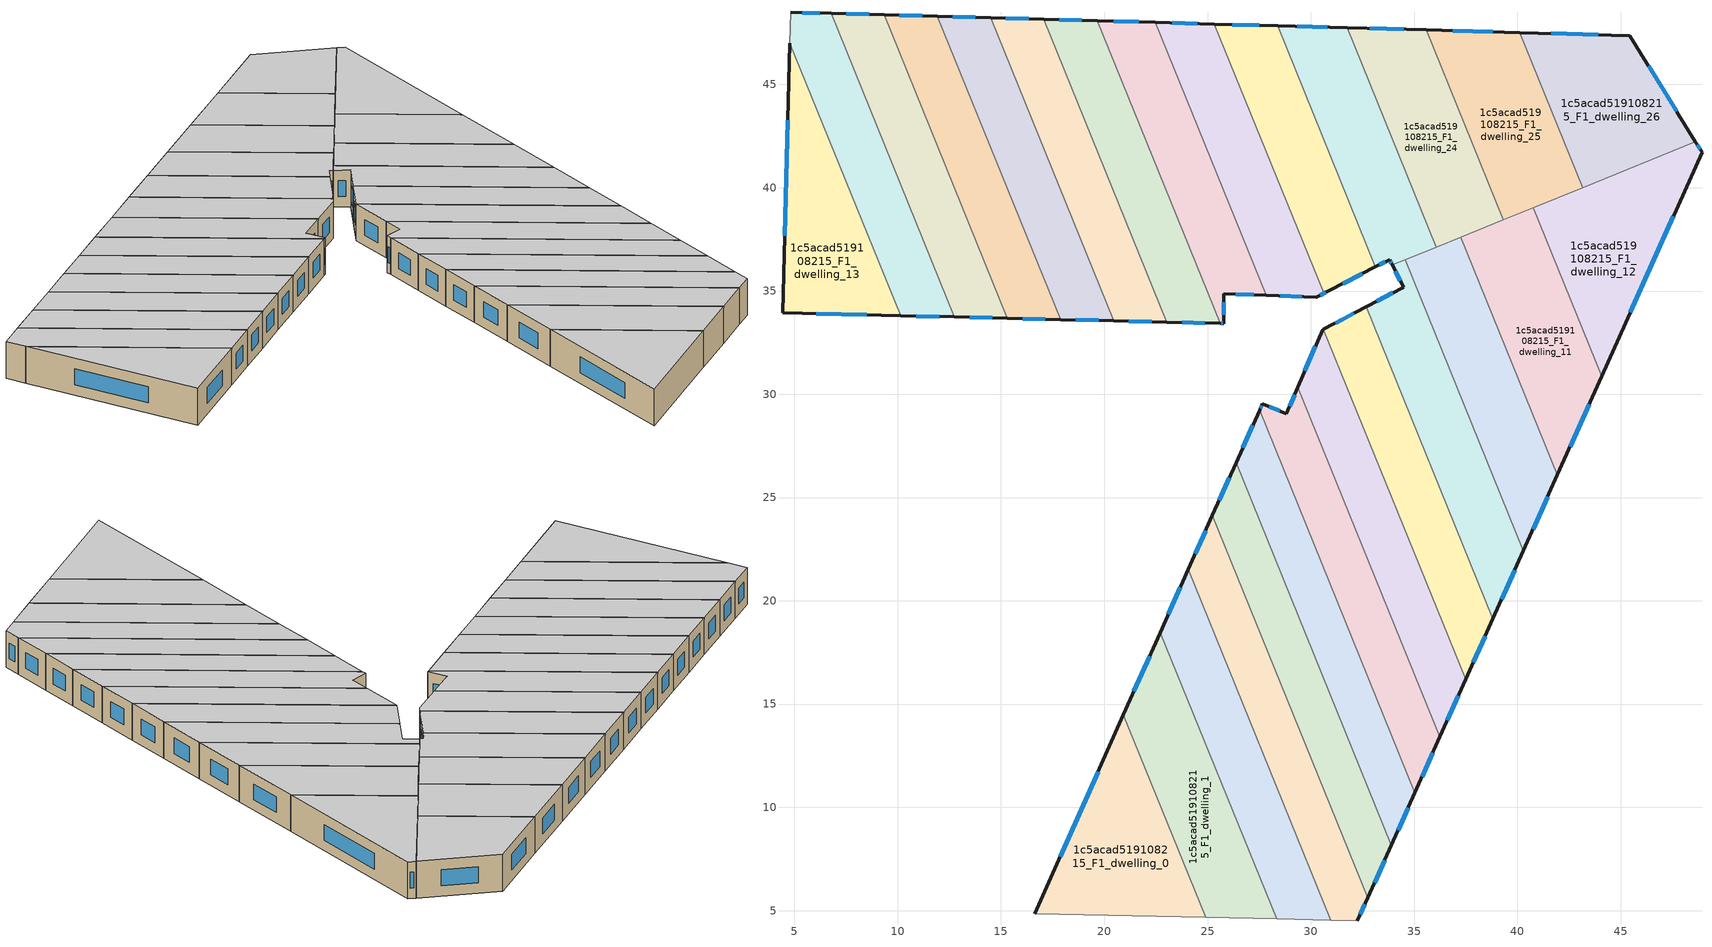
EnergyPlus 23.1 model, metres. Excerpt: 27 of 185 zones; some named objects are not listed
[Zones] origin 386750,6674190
1c5acad519108215_F1_dwelling_0
 floor to 1c5acad519108215_F0_dwelling_0 (EU_floor_Construction): 20.93,14.48 24.91,4.67 16.63,4.85 z3
 wall outside (EU_wall_Construction): 20.93,14.48 16.63,4.85 z3:6
 wall adiabatic (EU_wall_Construction): 16.63,4.85 24.91,4.67 z3:6
 wall to 1c5acad519108215_F1_dwelling_1 (EU_wall_Construction): 24.91,4.67 20.93,14.48 z3:6
 window (EU_Window_Construction): 19.7,11.72 17.86,7.6 z3.86:5.14
 ceiling to 1c5acad519108215_F2_dwelling_0 (EU_floor_Construction): 24.91,4.67 20.93,14.48 16.63,4.85 z6
1c5acad519108215_F1_dwelling_1
 floor to 1c5acad519108215_F0_dwelling_1 (EU_floor_Construction): 22.71,18.46 28.34,4.59 24.91,4.67 20.93,14.48 z3
 wall outside (EU_wall_Construction): 22.71,18.46 20.93,14.48 z3:6
 wall to 1c5acad519108215_F1_dwelling_2 (EU_wall_Construction): 28.34,4.59 22.71,18.46 z3:6
 wall adiabatic (EU_wall_Construction): 24.91,4.67 28.34,4.59 z3:6
 window (EU_Window_Construction): 22.2,17.33 21.44,15.62 z3.86:5.14
 ceiling to 1c5acad519108215_F2_dwelling_1 (EU_floor_Construction): 28.34,4.59 22.71,18.46 20.93,14.48 24.91,4.67 z6
1c5acad519108215_F1_dwelling_10
 floor to 1c5acad519108215_F0_dwelling_10 (EU_floor_Construction): 37.26,37.61 41.94,26.1 40.29,22.42 34.56,36.51 z3
 wall outside (EU_wall_Construction): 40.29,22.42 41.94,26.1 z3:6
 wall to 1c5acad519108215_F1_dwelling_9 (EU_wall_Construction): 34.56,36.51 40.29,22.42 z3:6
 wall to 1c5acad519108215_F1_dwelling_11 (EU_wall_Construction): 41.94,26.1 37.26,37.61 z3:6
 wall to 1c5acad519108215_F1_dwelling_23 (EU_wall_Construction): 36.08,37.13 34.56,36.51 z3:6
 wall to 1c5acad519108215_F1_dwelling_24 (EU_wall_Construction): 37.26,37.61 36.08,37.13 z3:6
 window (EU_Window_Construction): 40.76,23.47 41.47,25.05 z3.86:5.14
 ceiling to 1c5acad519108215_F2_dwelling_10 (EU_floor_Construction): 40.29,22.42 41.94,26.1 37.26,37.61 34.56,36.51 z6
1c5acad519108215_F1_dwelling_11
 floor to 1c5acad519108215_F0_dwelling_11 (EU_floor_Construction): 40.78,39.04 44.09,30.88 41.94,26.1 37.26,37.61 z3
 wall outside (EU_wall_Construction): 41.94,26.1 44.09,30.88 z3:6
 wall to 1c5acad519108215_F1_dwelling_12 (EU_wall_Construction): 44.09,30.88 40.78,39.04 z3:6
 wall to 1c5acad519108215_F1_dwelling_24 (EU_wall_Construction): 39.32,38.45 37.26,37.61 z3:6
 wall to 1c5acad519108215_F1_dwelling_25 (EU_wall_Construction): 40.78,39.04 39.32,38.45 z3:6
 window (EU_Window_Construction): 42.55,27.46 43.47,29.52 z3.86:5.14
 ceiling to 1c5acad519108215_F2_dwelling_11 (EU_floor_Construction): 41.94,26.1 44.09,30.88 40.78,39.04 37.26,37.61 z6
1c5acad519108215_F1_dwelling_12
 floor to 1c5acad519108215_F0_dwelling_12 (EU_floor_Construction): 48.62,42.23 48.94,41.71 44.09,30.88 40.78,39.04 z3
 wall outside (EU_wall_Construction): 44.09,30.88 48.94,41.71 48.62,42.23 z3:6
 wall to 1c5acad519108215_F1_dwelling_26 (EU_wall_Construction): 48.62,42.23 43.16,40.01 z3:6
 wall to 1c5acad519108215_F1_dwelling_25 (EU_wall_Construction): 43.16,40.01 40.77,39.04 z3:6
 window (EU_Window_Construction): 48.85,41.86 48.71,42.08 / 45.47,33.98 47.55,38.62 z3.86:5.14
 ceiling to 1c5acad519108215_F2_dwelling_12 (EU_floor_Construction): 44.09,30.88 48.94,41.71 48.62,42.23 40.78,39.04 z6
1c5acad519108215_F1_dwelling_13
 floor to 1c5acad519108215_F0_dwelling_13 (EU_floor_Construction): 4.78,47 10.14,33.81 4.42,33.95 z3
 wall outside (EU_wall_Construction): 4.78,47 4.42,33.95 10.14,33.81 z3:6
 wall to 1c5acad519108215_F1_dwelling_14 (EU_wall_Construction): 10.14,33.81 4.78,47 z3:6
 window (EU_Window_Construction): 6.06,33.91 8.51,33.85 / 4.68,43.27 4.52,37.68 z3.86:5.14
 ceiling to 1c5acad519108215_F2_dwelling_13 (EU_floor_Construction): 10.14,33.81 4.78,47 4.42,33.95 z6
1c5acad519108215_F1_dwelling_14
 floor to 1c5acad519108215_F0_dwelling_14 (EU_floor_Construction): 6.78,48.44 12.74,33.75 10.14,33.81 4.78,47 4.83,48.5 z3
 wall outside (EU_wall_Construction): 6.78,48.44 4.83,48.5 / 10.14,33.81 12.74,33.75 z3:6
 wall to 1c5acad519108215_F1_dwelling_15 (EU_wall_Construction): 12.74,33.75 6.78,48.44 z3:6
 wall adiabatic (EU_wall_Construction): 4.83,48.5 4.78,47 z3:6
 window (EU_Window_Construction): 6.22,48.46 5.38,48.48 / 10.89,33.79 12,33.76 z3.86:5.14
 ceiling to 1c5acad519108215_F2_dwelling_14 (EU_floor_Construction): 12.74,33.75 6.78,48.44 4.83,48.5 4.78,47 10.14,33.81 z6
1c5acad519108215_F1_dwelling_15
 floor to 1c5acad519108215_F0_dwelling_15 (EU_floor_Construction): 9.35,48.37 15.31,33.68 12.74,33.75 6.78,48.44 z3
 wall outside (EU_wall_Construction): 12.74,33.75 15.31,33.68 / 9.35,48.37 6.78,48.44 z3:6
 wall to 1c5acad519108215_F1_dwelling_16 (EU_wall_Construction): 15.31,33.68 9.35,48.37 z3:6
 window (EU_Window_Construction): 13.48,33.73 14.58,33.7 / 8.61,48.39 7.51,48.42 z3.86:5.14
 ceiling to 1c5acad519108215_F2_dwelling_15 (EU_floor_Construction): 15.31,33.68 9.35,48.37 6.78,48.44 12.74,33.75 z6
1c5acad519108215_F1_dwelling_16
 floor to 1c5acad519108215_F0_dwelling_16 (EU_floor_Construction): 11.92,48.3 17.89,33.62 15.31,33.68 9.35,48.37 z3
 wall outside (EU_wall_Construction): 15.31,33.68 17.89,33.62 / 11.92,48.3 9.35,48.37 z3:6
 wall to 1c5acad519108215_F1_dwelling_17 (EU_wall_Construction): 17.89,33.62 11.92,48.3 z3:6
 window (EU_Window_Construction): 16.05,33.66 17.15,33.64 / 11.19,48.32 10.08,48.35 z3.86:5.14
 ceiling to 1c5acad519108215_F2_dwelling_16 (EU_floor_Construction): 17.89,33.62 11.92,48.3 9.35,48.37 15.31,33.68 z6
1c5acad519108215_F1_dwelling_17
 floor to 1c5acad519108215_F0_dwelling_17 (EU_floor_Construction): 14.5,48.23 20.46,33.56 17.89,33.62 11.92,48.3 z3
 wall outside (EU_wall_Construction): 17.89,33.62 20.46,33.56 / 14.5,48.23 11.92,48.3 z3:6
 wall to 1c5acad519108215_F1_dwelling_18 (EU_wall_Construction): 20.46,33.56 14.5,48.23 z3:6
 window (EU_Window_Construction): 18.62,33.6 19.72,33.58 / 13.76,48.25 12.66,48.28 z3.86:5.14
 ceiling to 1c5acad519108215_F2_dwelling_17 (EU_floor_Construction): 20.46,33.56 14.5,48.23 11.92,48.3 17.89,33.62 z6
1c5acad519108215_F1_dwelling_18
 floor to 1c5acad519108215_F0_dwelling_18 (EU_floor_Construction): 17.08,48.16 23.03,33.49 20.46,33.56 14.5,48.23 z3
 wall outside (EU_wall_Construction): 20.46,33.56 23.03,33.49 / 17.08,48.16 14.5,48.23 z3:6
 wall to 1c5acad519108215_F1_dwelling_19 (EU_wall_Construction): 23.03,33.49 17.08,48.16 z3:6
 window (EU_Window_Construction): 21.19,33.54 22.3,33.51 / 16.34,48.18 15.23,48.21 z3.86:5.14
 ceiling to 1c5acad519108215_F2_dwelling_18 (EU_floor_Construction): 23.03,33.49 17.08,48.16 14.5,48.23 20.46,33.56 z6
1c5acad519108215_F1_dwelling_19
 floor to 1c5acad519108215_F0_dwelling_19 (EU_floor_Construction): 19.65,48.08 25.61,33.43 23.03,33.49 17.08,48.16 z3
 wall outside (EU_wall_Construction): 23.03,33.49 25.61,33.43 / 19.65,48.08 17.08,48.16 z3:6
 wall to 1c5acad519108215_F1_dwelling_20 (EU_wall_Construction): 25.61,33.43 19.65,48.08 z3:6
 window (EU_Window_Construction): 23.77,33.48 24.87,33.45 / 18.92,48.1 17.81,48.13 z3.86:5.14
 ceiling to 1c5acad519108215_F2_dwelling_19 (EU_floor_Construction): 25.61,33.43 19.65,48.08 17.08,48.16 23.03,33.49 z6
1c5acad519108215_F1_dwelling_2
 floor to 1c5acad519108215_F0_dwelling_2 (EU_floor_Construction): 24.08,21.53 30.98,4.54 28.34,4.59 22.71,18.46 z3
 wall outside (EU_wall_Construction): 24.08,21.53 22.71,18.46 z3:6
 wall to 1c5acad519108215_F1_dwelling_3 (EU_wall_Construction): 30.98,4.54 24.08,21.53 z3:6
 wall adiabatic (EU_wall_Construction): 28.34,4.59 30.98,4.54 z3:6
 window (EU_Window_Construction): 23.69,20.65 23.1,19.34 z3.86:5.14
 ceiling to 1c5acad519108215_F2_dwelling_2 (EU_floor_Construction): 30.98,4.54 24.08,21.53 22.71,18.46 28.34,4.59 z6
1c5acad519108215_F1_dwelling_20
 floor to 1c5acad519108215_F0_dwelling_20 (EU_floor_Construction): 22.47,48 27.83,34.79 25.79,34.88 25.78,33.43 25.61,33.43 19.65,48.08 z3
 wall outside (EU_wall_Construction): 22.47,48 19.65,48.08 / 25.61,33.43 25.78,33.43 25.79,34.88 27.83,34.79 z3:6
 wall to 1c5acad519108215_F1_dwelling_21 (EU_wall_Construction): 27.83,34.79 22.47,48 z3:6
 window (EU_Window_Construction): 21.66,48.03 20.46,48.06 / 26.37,34.85 27.25,34.82 / 25.78,33.84 25.79,34.46 / 25.65,33.43 25.73,33.43 z3.86:5.14
 ceiling to 1c5acad519108215_F2_dwelling_20 (EU_floor_Construction): 27.83,34.79 22.47,48 19.65,48.08 25.61,33.43 25.78,33.43 25.79,34.88 z6
1c5acad519108215_F1_dwelling_21
 floor to 1c5acad519108215_F0_dwelling_21 (EU_floor_Construction): 25.33,47.93 30.62,34.91 30.92,35.03 30.27,34.7 27.83,34.79 22.47,48 z3
 wall outside (EU_wall_Construction): 25.33,47.93 22.47,48 / 27.83,34.79 30.27,34.7 30.92,35.03 z3:6
 wall to 1c5acad519108215_F1_dwelling_22 (EU_wall_Construction): 30.92,35.03 30.62,34.91 25.33,47.93 z3:6
 window (EU_Window_Construction): 24.51,47.95 23.28,47.98 / 30.45,34.8 30.73,34.94 / 28.53,34.77 29.57,34.73 z3.86:5.14
 ceiling to 1c5acad519108215_F2_dwelling_21 (EU_floor_Construction): 30.92,35.03 30.62,34.91 25.33,47.93 22.47,48 27.83,34.79 30.27,34.7 z6
1c5acad519108215_F1_dwelling_22
 floor to 1c5acad519108215_F0_dwelling_22 (EU_floor_Construction): 28.39,47.84 33.13,36.17 30.92,35.03 30.62,34.91 25.33,47.93 z3
 wall outside (EU_wall_Construction): 28.39,47.84 25.33,47.93 / 30.92,35.03 33.13,36.17 z3:6
 wall to 1c5acad519108215_F1_dwelling_23 (EU_wall_Construction): 33.13,36.17 28.39,47.84 z3:6
 window (EU_Window_Construction): 27.52,47.87 26.2,47.9 / 31.55,35.36 32.5,35.84 z3.86:5.14
 ceiling to 1c5acad519108215_F2_dwelling_22 (EU_floor_Construction): 33.13,36.17 28.39,47.84 25.33,47.93 30.62,34.91 30.92,35.03 z6
1c5acad519108215_F1_dwelling_23
 floor to 1c5acad519108215_F0_dwelling_23 (EU_floor_Construction): 31.77,47.75 36.08,37.13 33.94,36.26 33.81,36.52 33.13,36.17 28.39,47.84 z3
 wall outside (EU_wall_Construction): 33.13,36.17 33.81,36.52 33.94,36.26 / 31.77,47.75 28.39,47.84 z3:6
 wall to 1c5acad519108215_F1_dwelling_24 (EU_wall_Construction): 36.08,37.13 31.77,47.75 z3:6
 wall to 1c5acad519108215_F1_dwelling_9 (EU_wall_Construction): 33.94,36.26 34.56,36.51 z3:6
 window (EU_Window_Construction): 33.85,36.44 33.91,36.34 / 33.32,36.27 33.62,36.42 / 30.8,47.77 29.35,47.81 z3.86:5.14
 ceiling to 1c5acad519108215_F2_dwelling_23 (EU_floor_Construction): 36.08,37.13 31.77,47.75 28.39,47.84 33.13,36.17 33.81,36.52 33.94,36.26 z6
1c5acad519108215_F1_dwelling_24
 floor to 1c5acad519108215_F0_dwelling_24 (EU_floor_Construction): 35.58,47.64 39.32,38.45 36.08,37.13 31.77,47.75 z3
 wall outside (EU_wall_Construction): 35.58,47.64 31.77,47.75 z3:6
 wall to 1c5acad519108215_F1_dwelling_25 (EU_wall_Construction): 39.32,38.45 35.58,47.64 z3:6
 window (EU_Window_Construction): 34.49,47.67 32.86,47.72 z3.86:5.14
 ceiling to 1c5acad519108215_F2_dwelling_24 (EU_floor_Construction): 39.32,38.45 35.58,47.64 31.77,47.75 36.08,37.13 z6
1c5acad519108215_F1_dwelling_25
 floor to 1c5acad519108215_F0_dwelling_25 (EU_floor_Construction): 40.11,47.51 43.16,40.01 39.32,38.45 35.58,47.64 z3
 wall outside (EU_wall_Construction): 40.11,47.51 35.58,47.64 z3:6
 wall to 1c5acad519108215_F1_dwelling_26 (EU_wall_Construction): 43.16,40.01 40.11,47.51 z3:6
 window (EU_Window_Construction): 38.82,47.55 36.88,47.6 z3.86:5.14
 ceiling to 1c5acad519108215_F2_dwelling_25 (EU_floor_Construction): 43.16,40.01 40.11,47.51 35.58,47.64 39.32,38.45 z6
1c5acad519108215_F1_dwelling_26
 floor to 1c5acad519108215_F0_dwelling_26 (EU_floor_Construction): 45.45,47.37 48.62,42.23 43.16,40.01 40.11,47.51 z3
 wall outside (EU_wall_Construction): 48.62,42.23 45.45,47.37 40.11,47.51 z3:6
 window (EU_Window_Construction): 43.92,47.41 41.64,47.47 / 47.72,43.7 46.36,45.9 z3.86:5.14
 ceiling to 1c5acad519108215_F2_dwelling_26 (EU_floor_Construction): 48.62,42.23 45.45,47.37 40.11,47.51 43.16,40.01 z6
1c5acad519108215_F1_dwelling_3
 floor to 1c5acad519108215_F0_dwelling_3 (EU_floor_Construction): 25.24,24.14 32.76,5.63 32.26,4.51 30.98,4.54 24.08,21.53 z3
 wall outside (EU_wall_Construction): 25.24,24.14 24.08,21.53 / 32.26,4.51 32.76,5.63 z3:6
 wall to 1c5acad519108215_F1_dwelling_4 (EU_wall_Construction): 32.76,5.63 25.24,24.14 z3:6
 wall adiabatic (EU_wall_Construction): 30.98,4.54 32.26,4.51 z3:6
 window (EU_Window_Construction): 24.91,23.39 24.41,22.27 / 32.4,4.83 32.62,5.31 z3.86:5.14
 ceiling to 1c5acad519108215_F2_dwelling_3 (EU_floor_Construction): 32.26,4.51 32.76,5.63 25.24,24.14 24.08,21.53 30.98,4.54 z6
1c5acad519108215_F1_dwelling_4
 floor to 1c5acad519108215_F0_dwelling_4 (EU_floor_Construction): 26.38,26.69 33.9,8.17 32.76,5.63 25.24,24.14 z3
 wall outside (EU_wall_Construction): 32.76,5.63 33.9,8.17 / 26.38,26.69 25.24,24.14 z3:6
 wall to 1c5acad519108215_F1_dwelling_5 (EU_wall_Construction): 33.9,8.17 26.38,26.69 z3:6
 window (EU_Window_Construction): 33.09,6.36 33.57,7.45 / 26.05,25.96 25.57,24.87 z3.86:5.14
 ceiling to 1c5acad519108215_F2_dwelling_4 (EU_floor_Construction): 32.76,5.63 33.9,8.17 26.38,26.69 25.24,24.14 z6
1c5acad519108215_F1_dwelling_5
 floor to 1c5acad519108215_F0_dwelling_5 (EU_floor_Construction): 27.52,29.24 35.04,10.71 33.9,8.17 26.38,26.69 z3
 wall outside (EU_wall_Construction): 33.9,8.17 35.04,10.71 / 27.52,29.24 26.38,26.69 z3:6
 wall to 1c5acad519108215_F1_dwelling_6 (EU_wall_Construction): 35.04,10.71 27.52,29.24 z3:6
 window (EU_Window_Construction): 34.23,8.9 34.72,9.99 / 27.19,28.51 26.7,27.42 z3.86:5.14
 ceiling to 1c5acad519108215_F2_dwelling_5 (EU_floor_Construction): 33.9,8.17 35.04,10.71 27.52,29.24 26.38,26.69 z6
1c5acad519108215_F1_dwelling_6
 floor to 1c5acad519108215_F0_dwelling_6 (EU_floor_Construction): 29.38,30.34 36.25,13.42 35.04,10.71 27.52,29.24 27.65,29.54 28.82,29.06 z3
 wall outside (EU_wall_Construction): 35.04,10.71 36.25,13.42 / 29.38,30.34 28.82,29.06 27.65,29.54 27.52,29.24 z3:6
 wall to 1c5acad519108215_F1_dwelling_7 (EU_wall_Construction): 36.25,13.42 29.38,30.34 z3:6
 window (EU_Window_Construction): 35.39,11.49 35.91,12.64 / 27.61,29.46 27.56,29.33 / 28.49,29.2 27.99,29.4 / 29.22,29.98 28.98,29.43 z3.86:5.14
 ceiling to 1c5acad519108215_F2_dwelling_6 (EU_floor_Construction): 35.04,10.71 36.25,13.42 29.38,30.34 28.82,29.06 27.65,29.54 27.52,29.24 z6
1c5acad519108215_F1_dwelling_7
 floor to 1c5acad519108215_F0_dwelling_7 (EU_floor_Construction): 30.61,33.14 37.5,16.19 36.25,13.42 29.38,30.34 30.57,33.11 z3
 wall outside (EU_wall_Construction): 36.25,13.42 37.5,16.19 / 30.61,33.14 30.57,33.11 29.38,30.34 z3:6
 wall to 1c5acad519108215_F1_dwelling_8 (EU_wall_Construction): 37.5,16.19 30.61,33.14 z3:6
 window (EU_Window_Construction): 36.61,14.21 37.14,15.4 / 30.23,32.32 29.72,31.14 z3.86:5.14
 ceiling to 1c5acad519108215_F2_dwelling_7 (EU_floor_Construction): 36.25,13.42 37.5,16.19 30.61,33.14 30.57,33.11 29.38,30.34 z6
1c5acad519108215_F1_dwelling_8
 floor to 1c5acad519108215_F0_dwelling_8 (EU_floor_Construction): 32.68,34.23 38.82,19.13 37.5,16.19 30.61,33.14 z3
 wall outside (EU_wall_Construction): 32.68,34.23 30.61,33.14 / 37.5,16.19 38.82,19.13 z3:6
 wall to 1c5acad519108215_F1_dwelling_9 (EU_wall_Construction): 38.82,19.13 32.68,34.23 z3:6
 window (EU_Window_Construction): 32.09,33.92 31.21,33.45 / 37.87,17.03 38.44,18.29 z3.86:5.14
 ceiling to 1c5acad519108215_F2_dwelling_8 (EU_floor_Construction): 37.5,16.19 38.82,19.13 32.68,34.23 30.61,33.14 z6
1c5acad519108215_F1_dwelling_9
 floor to 1c5acad519108215_F0_dwelling_9 (EU_floor_Construction): 34.56,36.51 40.29,22.42 38.82,19.13 32.68,34.23 34.5,35.19 33.94,36.26 z3
 wall outside (EU_wall_Construction): 38.82,19.13 40.29,22.42 / 33.94,36.26 34.5,35.19 32.68,34.23 z3:6
 window (EU_Window_Construction): 39.24,20.07 39.87,21.48 / 33.98,34.92 33.2,34.51 / 34.1,35.96 34.34,35.5 z3.86:5.14
 ceiling to 1c5acad519108215_F2_dwelling_9 (EU_floor_Construction): 38.82,19.13 40.29,22.42 34.56,36.51 33.94,36.26 34.5,35.19 32.68,34.23 z6
[Building]
EU S2 Campaign: North Axis=0; Terrain=City; Solar Distribution=FullExterior
[Site:Location]
Helsinki-Vantaa.AP: Latitude=60.317; Longitude=24.963; Time Zone=2; Elevation=54.6
[SizingPeriod:WeatherFileDays]
AnnualSizingPeriod: Begin Month=1; Begin Day of Month=1; End Month=12; End Day of Month=31; Day of Week for Start Day=Monday; Use Weather File Daylight Saving Period=No; Use Weather File Rain and Snow Indicators=No
[MATERIAL]
EU_InternalMass_Material: Roughness=MediumRough; Thickness=0.1; Conductivity=1; Density=1800; Specific Heat=900; Thermal Absorptance=0.9; Solar Absorptance=0.7; Visible Absorptance=0.7
[MATERIAL:NOMASS] Roughness=MediumRough; Thermal Absorptance=0.9; Solar Absorptance=0.7; Visible Absorptance=0.7
Name | Thermal Resistance
EU_wall_NoMass | 1.10183
EU_floor_NoMass | 1.70606
[WINDOWMATERIAL:SIMPLEGLAZINGSYSTEM]
EU_Window_SimpleGlazing: UFactor=3.11035; Solar Heat Gain Coefficient=0.8; Visible Transmittance=0.8
[CONSTRUCTION]
EU_wall_Construction: EU_wall_NoMass
EU_floor_Construction: EU_floor_NoMass
EU_Window_Construction: EU_Window_SimpleGlazing
EU_InternalMass_Construction: EU_InternalMass_Material
[ZONE] Type=1; Multiplier=1; Ceiling Height=autocalculate; Floor Area=autocalculate; Part of Total Floor Area=Yes
Name | Volume
1c5acad519108215_F1_dwelling_0 | 120.739
1c5acad519108215_F1_dwelling_1 | 120.759
1c5acad519108215_F1_dwelling_10; 1c5acad519108215_F1_dwelling_12 | 120.743
1c5acad519108215_F1_dwelling_11 | 120.72
1c5acad519108215_F1_dwelling_13 | 112.14
1c5acad519108215_F1_dwelling_14 | 112.128
1c5acad519108215_F1_dwelling_15 | 112.114
1c5acad519108215_F1_dwelling_16; 1c5acad519108215_F1_dwelling_18 | 112.129
1c5acad519108215_F1_dwelling_17 | 112.11
1c5acad519108215_F1_dwelling_19 | 112.094
1c5acad519108215_F1_dwelling_2 | 120.761
1c5acad519108215_F1_dwelling_20 | 112.113
1c5acad519108215_F1_dwelling_21 | 112.244
1c5acad519108215_F1_dwelling_22 | 112.1
1c5acad519108215_F1_dwelling_23 | 112.127
1c5acad519108215_F1_dwelling_24 | 112.111
1c5acad519108215_F1_dwelling_25 | 112.119
1c5acad519108215_F1_dwelling_26 | 112.124
1c5acad519108215_F1_dwelling_3 | 120.679
1c5acad519108215_F1_dwelling_4 | 120.749
1c5acad519108215_F1_dwelling_5 | 120.764
1c5acad519108215_F1_dwelling_6 | 120.732
1c5acad519108215_F1_dwelling_7 | 120.77
1c5acad519108215_F1_dwelling_8 | 120.693
1c5acad519108215_F1_dwelling_9 | 120.752
[INTERNALMASS] Construction=EU_InternalMass_Construction
Name | Zone or ZoneList | Surface Area
1c5acad519108215_F1_dwelling_0_EU_InternalMass | 1c5acad519108215_F1_dwelling_0 | 40.2464
1c5acad519108215_F1_dwelling_1_EU_InternalMass | 1c5acad519108215_F1_dwelling_1 | 40.2529
1c5acad519108215_F1_dwelling_2_EU_InternalMass | 1c5acad519108215_F1_dwelling_2 | 40.2536
1c5acad519108215_F1_dwelling_3_EU_InternalMass | 1c5acad519108215_F1_dwelling_3 | 40.2266
1c5acad519108215_F1_dwelling_4_EU_InternalMass | 1c5acad519108215_F1_dwelling_4 | 40.2498
1c5acad519108215_F1_dwelling_5_EU_InternalMass | 1c5acad519108215_F1_dwelling_5 | 40.2547
1c5acad519108215_F1_dwelling_6_EU_InternalMass | 1c5acad519108215_F1_dwelling_6 | 40.2435
1c5acad519108215_F1_dwelling_7_EU_InternalMass | 1c5acad519108215_F1_dwelling_7 | 40.2566
1c5acad519108215_F1_dwelling_8_EU_InternalMass | 1c5acad519108215_F1_dwelling_8 | 40.231
1c5acad519108215_F1_dwelling_9_EU_InternalMass | 1c5acad519108215_F1_dwelling_9 | 40.2504
1c5acad519108215_F1_dwelling_10_EU_InternalMass | 1c5acad519108215_F1_dwelling_10 | 40.2476
1c5acad519108215_F1_dwelling_11_EU_InternalMass | 1c5acad519108215_F1_dwelling_11 | 40.2402
1c5acad519108215_F1_dwelling_12_EU_InternalMass | 1c5acad519108215_F1_dwelling_12 | 40.2478
1c5acad519108215_F1_dwelling_13_EU_InternalMass | 1c5acad519108215_F1_dwelling_13 | 37.3794
1c5acad519108215_F1_dwelling_14_EU_InternalMass | 1c5acad519108215_F1_dwelling_14 | 37.3763
1c5acad519108215_F1_dwelling_15_EU_InternalMass | 1c5acad519108215_F1_dwelling_15 | 37.3716
1c5acad519108215_F1_dwelling_16_EU_InternalMass | 1c5acad519108215_F1_dwelling_16 | 37.3767
1c5acad519108215_F1_dwelling_17_EU_InternalMass | 1c5acad519108215_F1_dwelling_17 | 37.3698
1c5acad519108215_F1_dwelling_18_EU_InternalMass | 1c5acad519108215_F1_dwelling_18 | 37.3762
1c5acad519108215_F1_dwelling_19_EU_InternalMass | 1c5acad519108215_F1_dwelling_19 | 37.3649
1c5acad519108215_F1_dwelling_20_EU_InternalMass | 1c5acad519108215_F1_dwelling_20 | 37.3714
1c5acad519108215_F1_dwelling_21_EU_InternalMass | 1c5acad519108215_F1_dwelling_21 | 37.4148
1c5acad519108215_F1_dwelling_22_EU_InternalMass | 1c5acad519108215_F1_dwelling_22 | 37.3669
1c5acad519108215_F1_dwelling_23_EU_InternalMass | 1c5acad519108215_F1_dwelling_23 | 37.3754
1c5acad519108215_F1_dwelling_24_EU_InternalMass | 1c5acad519108215_F1_dwelling_24 | 37.3703
1c5acad519108215_F1_dwelling_25_EU_InternalMass | 1c5acad519108215_F1_dwelling_25 | 37.373
1c5acad519108215_F1_dwelling_26_EU_InternalMass | 1c5acad519108215_F1_dwelling_26 | 37.3746
[OTHEREQUIPMENT] Fuel Type=Electricity; Design Level Calculation Method=Watts/Area; Power per Zone Floor Area=1; Fraction Latent=0; Fraction Radiant=0; Fraction Lost=0; Carbon Dioxide Generation Rate=0; EndUse Subcategory=EU_Step8_InternalGains
Name | Zone or ZoneList or Space or SpaceList | Schedule
EU_Step8_InternalGain_1c5acad519108215_F1_dwelling_0_f000 | 1c5acad519108215_F1_dwelling_0 | EU_Step8_GainSchedule_1c5acad519108215_F1_dwelling_0_f000
EU_Step8_InternalGain_1c5acad519108215_F1_dwelling_1_f000 | 1c5acad519108215_F1_dwelling_1 | EU_Step8_GainSchedule_1c5acad519108215_F1_dwelling_1_f000
EU_Step8_InternalGain_1c5acad519108215_F1_dwelling_2_f000 | 1c5acad519108215_F1_dwelling_2 | EU_Step8_GainSchedule_1c5acad519108215_F1_dwelling_2_f000
EU_Step8_InternalGain_1c5acad519108215_F1_dwelling_3_f000 | 1c5acad519108215_F1_dwelling_3 | EU_Step8_GainSchedule_1c5acad519108215_F1_dwelling_3_f000
EU_Step8_InternalGain_1c5acad519108215_F1_dwelling_4_f000 | 1c5acad519108215_F1_dwelling_4 | EU_Step8_GainSchedule_1c5acad519108215_F1_dwelling_4_f000
EU_Step8_InternalGain_1c5acad519108215_F1_dwelling_5_f000 | 1c5acad519108215_F1_dwelling_5 | EU_Step8_GainSchedule_1c5acad519108215_F1_dwelling_5_f000
EU_Step8_InternalGain_1c5acad519108215_F1_dwelling_6_f000 | 1c5acad519108215_F1_dwelling_6 | EU_Step8_GainSchedule_1c5acad519108215_F1_dwelling_6_f000
EU_Step8_InternalGain_1c5acad519108215_F1_dwelling_7_f000 | 1c5acad519108215_F1_dwelling_7 | EU_Step8_GainSchedule_1c5acad519108215_F1_dwelling_7_f000
EU_Step8_InternalGain_1c5acad519108215_F1_dwelling_8_f000 | 1c5acad519108215_F1_dwelling_8 | EU_Step8_GainSchedule_1c5acad519108215_F1_dwelling_8_f000
EU_Step8_InternalGain_1c5acad519108215_F1_dwelling_9_f000 | 1c5acad519108215_F1_dwelling_9 | EU_Step8_GainSchedule_1c5acad519108215_F1_dwelling_9_f000
EU_Step8_InternalGain_1c5acad519108215_F1_dwelling_10_f000 | 1c5acad519108215_F1_dwelling_10 | EU_Step8_GainSchedule_1c5acad519108215_F1_dwelling_10_f000
EU_Step8_InternalGain_1c5acad519108215_F1_dwelling_11_f000 | 1c5acad519108215_F1_dwelling_11 | EU_Step8_GainSchedule_1c5acad519108215_F1_dwelling_11_f000
EU_Step8_InternalGain_1c5acad519108215_F1_dwelling_12_f000 | 1c5acad519108215_F1_dwelling_12 | EU_Step8_GainSchedule_1c5acad519108215_F1_dwelling_12_f000
EU_Step8_InternalGain_1c5acad519108215_F1_dwelling_13_f000 | 1c5acad519108215_F1_dwelling_13 | EU_Step8_GainSchedule_1c5acad519108215_F1_dwelling_13_f000
EU_Step8_InternalGain_1c5acad519108215_F1_dwelling_14_f000 | 1c5acad519108215_F1_dwelling_14 | EU_Step8_GainSchedule_1c5acad519108215_F1_dwelling_14_f000
EU_Step8_InternalGain_1c5acad519108215_F1_dwelling_15_f000 | 1c5acad519108215_F1_dwelling_15 | EU_Step8_GainSchedule_1c5acad519108215_F1_dwelling_15_f000
EU_Step8_InternalGain_1c5acad519108215_F1_dwelling_16_f000 | 1c5acad519108215_F1_dwelling_16 | EU_Step8_GainSchedule_1c5acad519108215_F1_dwelling_16_f000
EU_Step8_InternalGain_1c5acad519108215_F1_dwelling_17_f000 | 1c5acad519108215_F1_dwelling_17 | EU_Step8_GainSchedule_1c5acad519108215_F1_dwelling_17_f000
EU_Step8_InternalGain_1c5acad519108215_F1_dwelling_18_f000 | 1c5acad519108215_F1_dwelling_18 | EU_Step8_GainSchedule_1c5acad519108215_F1_dwelling_18_f000
EU_Step8_InternalGain_1c5acad519108215_F1_dwelling_19_f000 | 1c5acad519108215_F1_dwelling_19 | EU_Step8_GainSchedule_1c5acad519108215_F1_dwelling_19_f000
EU_Step8_InternalGain_1c5acad519108215_F1_dwelling_20_f000 | 1c5acad519108215_F1_dwelling_20 | EU_Step8_GainSchedule_1c5acad519108215_F1_dwelling_20_f000
EU_Step8_InternalGain_1c5acad519108215_F1_dwelling_21_f000 | 1c5acad519108215_F1_dwelling_21 | EU_Step8_GainSchedule_1c5acad519108215_F1_dwelling_21_f000
EU_Step8_InternalGain_1c5acad519108215_F1_dwelling_22_f000 | 1c5acad519108215_F1_dwelling_22 | EU_Step8_GainSchedule_1c5acad519108215_F1_dwelling_22_f000
EU_Step8_InternalGain_1c5acad519108215_F1_dwelling_23_f000 | 1c5acad519108215_F1_dwelling_23 | EU_Step8_GainSchedule_1c5acad519108215_F1_dwelling_23_f000
EU_Step8_InternalGain_1c5acad519108215_F1_dwelling_24_f000 | 1c5acad519108215_F1_dwelling_24 | EU_Step8_GainSchedule_1c5acad519108215_F1_dwelling_24_f000
EU_Step8_InternalGain_1c5acad519108215_F1_dwelling_25_f000 | 1c5acad519108215_F1_dwelling_25 | EU_Step8_GainSchedule_1c5acad519108215_F1_dwelling_25_f000
EU_Step8_InternalGain_1c5acad519108215_F1_dwelling_26_f000 | 1c5acad519108215_F1_dwelling_26 | EU_Step8_GainSchedule_1c5acad519108215_F1_dwelling_26_f000
[ZONEVENTILATION:DESIGNFLOWRATE] Schedule=EU_AlwaysOn; Design Flow Rate Calculation Method=AirChanges/Hour; Air Changes per Hour=0.756316; Ventilation Type=Natural; Fan Pressure Rise=0; Fan Total Efficiency=1; Constant Term Coefficient=1; Temperature Term Coefficient=0; Velocity Term Coefficient=0; Velocity Squared Term Coefficient=0; Minimum Indoor Temperature=-100; Maximum Indoor Temperature=100; Delta Temperature=-100; Minimum Outdoor Temperature=-100; Maximum Outdoor Temperature=100; Maximum Wind Speed=40
Name | Zone or ZoneList or Space or SpaceList
EU_ConstantAir_1c5acad519108215_F1_dwelling_0 | 1c5acad519108215_F1_dwelling_0
EU_ConstantAir_1c5acad519108215_F1_dwelling_1 | 1c5acad519108215_F1_dwelling_1
EU_ConstantAir_1c5acad519108215_F1_dwelling_2 | 1c5acad519108215_F1_dwelling_2
EU_ConstantAir_1c5acad519108215_F1_dwelling_3 | 1c5acad519108215_F1_dwelling_3
EU_ConstantAir_1c5acad519108215_F1_dwelling_4 | 1c5acad519108215_F1_dwelling_4
EU_ConstantAir_1c5acad519108215_F1_dwelling_5 | 1c5acad519108215_F1_dwelling_5
EU_ConstantAir_1c5acad519108215_F1_dwelling_6 | 1c5acad519108215_F1_dwelling_6
EU_ConstantAir_1c5acad519108215_F1_dwelling_7 | 1c5acad519108215_F1_dwelling_7
EU_ConstantAir_1c5acad519108215_F1_dwelling_8 | 1c5acad519108215_F1_dwelling_8
EU_ConstantAir_1c5acad519108215_F1_dwelling_9 | 1c5acad519108215_F1_dwelling_9
EU_ConstantAir_1c5acad519108215_F1_dwelling_10 | 1c5acad519108215_F1_dwelling_10
EU_ConstantAir_1c5acad519108215_F1_dwelling_11 | 1c5acad519108215_F1_dwelling_11
EU_ConstantAir_1c5acad519108215_F1_dwelling_12 | 1c5acad519108215_F1_dwelling_12
EU_ConstantAir_1c5acad519108215_F1_dwelling_13 | 1c5acad519108215_F1_dwelling_13
EU_ConstantAir_1c5acad519108215_F1_dwelling_14 | 1c5acad519108215_F1_dwelling_14
EU_ConstantAir_1c5acad519108215_F1_dwelling_15 | 1c5acad519108215_F1_dwelling_15
EU_ConstantAir_1c5acad519108215_F1_dwelling_16 | 1c5acad519108215_F1_dwelling_16
EU_ConstantAir_1c5acad519108215_F1_dwelling_17 | 1c5acad519108215_F1_dwelling_17
EU_ConstantAir_1c5acad519108215_F1_dwelling_18 | 1c5acad519108215_F1_dwelling_18
EU_ConstantAir_1c5acad519108215_F1_dwelling_19 | 1c5acad519108215_F1_dwelling_19
EU_ConstantAir_1c5acad519108215_F1_dwelling_20 | 1c5acad519108215_F1_dwelling_20
EU_ConstantAir_1c5acad519108215_F1_dwelling_21 | 1c5acad519108215_F1_dwelling_21
EU_ConstantAir_1c5acad519108215_F1_dwelling_22 | 1c5acad519108215_F1_dwelling_22
EU_ConstantAir_1c5acad519108215_F1_dwelling_23 | 1c5acad519108215_F1_dwelling_23
EU_ConstantAir_1c5acad519108215_F1_dwelling_24 | 1c5acad519108215_F1_dwelling_24
EU_ConstantAir_1c5acad519108215_F1_dwelling_25 | 1c5acad519108215_F1_dwelling_25
EU_ConstantAir_1c5acad519108215_F1_dwelling_26 | 1c5acad519108215_F1_dwelling_26
[HVACTEMPLATE:ZONE:IDEALLOADSAIRSYSTEM] System Availability Schedule=EU_AlwaysOn; Maximum Heating Supply Air Temperature=50; Minimum Cooling Supply Air Temperature=13; Maximum Heating Supply Air Humidity Ratio=0.0156; Minimum Cooling Supply Air Humidity Ratio=0.0077; Heating Limit=NoLimit; Cooling Limit=NoLimit; Heating Availability Schedule=EU_AlwaysOn; Cooling Availability Schedule=EU_CoolingOff; Dehumidification Control Type=ConstantSensibleHeatRatio; Cooling Sensible Heat Ratio=0.7; Dehumidification Setpoint=60; Humidification Control Type=None; Humidification Setpoint=30; Outdoor Air Method=None; Outdoor Air Flow Rate per Person=0.00944; Outdoor Air Flow Rate per Zone Floor Area=0; Outdoor Air Flow Rate per Zone=0; Demand Controlled Ventilation Type=None; Outdoor Air Economizer Type=NoEconomizer; Heat Recovery Type=None; Sensible Heat Recovery Effectiveness=0.7; Latent Heat Recovery Effectiveness=0.65
Name | Template Thermostat
1c5acad519108215_F1_dwelling_0 | EU_HeatOnly_1c5acad519108215_F1_dwelling_0
1c5acad519108215_F1_dwelling_1 | EU_HeatOnly_1c5acad519108215_F1_dwelling_1
1c5acad519108215_F1_dwelling_2 | EU_HeatOnly_1c5acad519108215_F1_dwelling_2
1c5acad519108215_F1_dwelling_3 | EU_HeatOnly_1c5acad519108215_F1_dwelling_3
1c5acad519108215_F1_dwelling_4 | EU_HeatOnly_1c5acad519108215_F1_dwelling_4
1c5acad519108215_F1_dwelling_5 | EU_HeatOnly_1c5acad519108215_F1_dwelling_5
1c5acad519108215_F1_dwelling_6 | EU_HeatOnly_1c5acad519108215_F1_dwelling_6
1c5acad519108215_F1_dwelling_7 | EU_HeatOnly_1c5acad519108215_F1_dwelling_7
1c5acad519108215_F1_dwelling_8 | EU_HeatOnly_1c5acad519108215_F1_dwelling_8
1c5acad519108215_F1_dwelling_9 | EU_HeatOnly_1c5acad519108215_F1_dwelling_9
1c5acad519108215_F1_dwelling_10 | EU_HeatOnly_1c5acad519108215_F1_dwelling_10
1c5acad519108215_F1_dwelling_11 | EU_HeatOnly_1c5acad519108215_F1_dwelling_11
1c5acad519108215_F1_dwelling_12 | EU_HeatOnly_1c5acad519108215_F1_dwelling_12
1c5acad519108215_F1_dwelling_13 | EU_HeatOnly_1c5acad519108215_F1_dwelling_13
1c5acad519108215_F1_dwelling_14 | EU_HeatOnly_1c5acad519108215_F1_dwelling_14
1c5acad519108215_F1_dwelling_15 | EU_HeatOnly_1c5acad519108215_F1_dwelling_15
1c5acad519108215_F1_dwelling_16 | EU_HeatOnly_1c5acad519108215_F1_dwelling_16
1c5acad519108215_F1_dwelling_17 | EU_HeatOnly_1c5acad519108215_F1_dwelling_17
1c5acad519108215_F1_dwelling_18 | EU_HeatOnly_1c5acad519108215_F1_dwelling_18
1c5acad519108215_F1_dwelling_19 | EU_HeatOnly_1c5acad519108215_F1_dwelling_19
1c5acad519108215_F1_dwelling_20 | EU_HeatOnly_1c5acad519108215_F1_dwelling_20
1c5acad519108215_F1_dwelling_21 | EU_HeatOnly_1c5acad519108215_F1_dwelling_21
1c5acad519108215_F1_dwelling_22 | EU_HeatOnly_1c5acad519108215_F1_dwelling_22
1c5acad519108215_F1_dwelling_23 | EU_HeatOnly_1c5acad519108215_F1_dwelling_23
1c5acad519108215_F1_dwelling_24 | EU_HeatOnly_1c5acad519108215_F1_dwelling_24
1c5acad519108215_F1_dwelling_25 | EU_HeatOnly_1c5acad519108215_F1_dwelling_25
1c5acad519108215_F1_dwelling_26 | EU_HeatOnly_1c5acad519108215_F1_dwelling_26
[SIZING:ZONE] Zone Cooling Design Supply Air Temperature Input Method=SupplyAirTemperature; Zone Cooling Design Supply Air Temperature=13; Zone Heating Design Supply Air Temperature Input Method=SupplyAirTemperature; Zone Heating Design Supply Air Temperature=50; Zone Cooling Design Supply Air Humidity Ratio=0.008; Zone Heating Design Supply Air Humidity Ratio=0.008; Cooling Design Air Flow Method=DesignDay; Cooling Design Air Flow Rate=0; Cooling Minimum Air Flow per Zone Floor Area=0.000762; Cooling Minimum Air Flow=0; Cooling Minimum Air Flow Fraction=0.2; Heating Design Air Flow Method=DesignDay; Heating Design Air Flow Rate=0; Heating Maximum Air Flow per Zone Floor Area=0.002032; Heating Maximum Air Flow=0.141576; Heating Maximum Air Flow Fraction=0.3; Account for Dedicated Outdoor Air System=No; Dedicated Outdoor Air System Control Strategy=NeutralSupplyAir; Dedicated Outdoor Air Low Setpoint Temperature for Design=autosize; Dedicated Outdoor Air High Setpoint Temperature for Design=autosize; Zone Load Sizing Method=Sensible Load Only No Latent Load; Zone Latent Cooling Design Supply Air Humidity Ratio Input Method=HumidityRatioDifference; Zone Cooling Design Supply Air Humidity Ratio Difference=0.005; Zone Latent Heating Design Supply Air Humidity Ratio Input Method=HumidityRatioDifference; Zone Humidification Design Supply Air Humidity Ratio Difference=0.005
1c5acad519108215_F1_dwelling_0; 1c5acad519108215_F1_dwelling_1; 1c5acad519108215_F1_dwelling_2; 1c5acad519108215_F1_dwelling_3; 1c5acad519108215_F1_dwelling_4; 1c5acad519108215_F1_dwelling_5; 1c5acad519108215_F1_dwelling_6; 1c5acad519108215_F1_dwelling_7; 1c5acad519108215_F1_dwelling_8; 1c5acad519108215_F1_dwelling_9; 1c5acad519108215_F1_dwelling_10; 1c5acad519108215_F1_dwelling_11; 1c5acad519108215_F1_dwelling_12; 1c5acad519108215_F1_dwelling_13; 1c5acad519108215_F1_dwelling_14; 1c5acad519108215_F1_dwelling_15; 1c5acad519108215_F1_dwelling_16; 1c5acad519108215_F1_dwelling_17; 1c5acad519108215_F1_dwelling_18; 1c5acad519108215_F1_dwelling_19; 1c5acad519108215_F1_dwelling_20; 1c5acad519108215_F1_dwelling_21; 1c5acad519108215_F1_dwelling_22; 1c5acad519108215_F1_dwelling_23; 1c5acad519108215_F1_dwelling_24; 1c5acad519108215_F1_dwelling_25; 1c5acad519108215_F1_dwelling_26
[SCHEDULE:CONSTANT]
Name | Hourly Value
EU_AlwaysOn | 1
EU_CoolingOff | 0
[SCHEDULE:FILE] Column Number=1; Rows to Skip at Top=0; Number of Hours of Data=8760; Column Separator=Comma; Interpolate to Timestep=No; Minutes per Item=60; Adjust Schedule for Daylight Savings=Yes
Name | File
EU_Step8_GainSchedule_1c5acad519108215_F1_dwelling_0_f000 | ../../schedules/1c5acad519108215/1c5acad519108215_F1_dwelling_0_f000_gain.csv
EU_Step8_GainSchedule_1c5acad519108215_F1_dwelling_1_f000 | ../../schedules/1c5acad519108215/1c5acad519108215_F1_dwelling_1_f000_gain.csv
EU_Step8_GainSchedule_1c5acad519108215_F1_dwelling_2_f000 | ../../schedules/1c5acad519108215/1c5acad519108215_F1_dwelling_2_f000_gain.csv
EU_Step8_GainSchedule_1c5acad519108215_F1_dwelling_3_f000 | ../../schedules/1c5acad519108215/1c5acad519108215_F1_dwelling_3_f000_gain.csv
EU_Step8_GainSchedule_1c5acad519108215_F1_dwelling_4_f000 | ../../schedules/1c5acad519108215/1c5acad519108215_F1_dwelling_4_f000_gain.csv
EU_Step8_GainSchedule_1c5acad519108215_F1_dwelling_5_f000 | ../../schedules/1c5acad519108215/1c5acad519108215_F1_dwelling_5_f000_gain.csv
EU_Step8_GainSchedule_1c5acad519108215_F1_dwelling_6_f000 | ../../schedules/1c5acad519108215/1c5acad519108215_F1_dwelling_6_f000_gain.csv
EU_Step8_GainSchedule_1c5acad519108215_F1_dwelling_7_f000 | ../../schedules/1c5acad519108215/1c5acad519108215_F1_dwelling_7_f000_gain.csv
EU_Step8_GainSchedule_1c5acad519108215_F1_dwelling_8_f000 | ../../schedules/1c5acad519108215/1c5acad519108215_F1_dwelling_8_f000_gain.csv
EU_Step8_GainSchedule_1c5acad519108215_F1_dwelling_9_f000 | ../../schedules/1c5acad519108215/1c5acad519108215_F1_dwelling_9_f000_gain.csv
EU_Step8_GainSchedule_1c5acad519108215_F1_dwelling_10_f000 | ../../schedules/1c5acad519108215/1c5acad519108215_F1_dwelling_10_f000_gain.csv
EU_Step8_GainSchedule_1c5acad519108215_F1_dwelling_11_f000 | ../../schedules/1c5acad519108215/1c5acad519108215_F1_dwelling_11_f000_gain.csv
EU_Step8_GainSchedule_1c5acad519108215_F1_dwelling_12_f000 | ../../schedules/1c5acad519108215/1c5acad519108215_F1_dwelling_12_f000_gain.csv
EU_Step8_GainSchedule_1c5acad519108215_F1_dwelling_13_f000 | ../../schedules/1c5acad519108215/1c5acad519108215_F1_dwelling_13_f000_gain.csv
EU_Step8_GainSchedule_1c5acad519108215_F1_dwelling_14_f000 | ../../schedules/1c5acad519108215/1c5acad519108215_F1_dwelling_14_f000_gain.csv
EU_Step8_GainSchedule_1c5acad519108215_F1_dwelling_15_f000 | ../../schedules/1c5acad519108215/1c5acad519108215_F1_dwelling_15_f000_gain.csv
EU_Step8_GainSchedule_1c5acad519108215_F1_dwelling_16_f000 | ../../schedules/1c5acad519108215/1c5acad519108215_F1_dwelling_16_f000_gain.csv
EU_Step8_GainSchedule_1c5acad519108215_F1_dwelling_17_f000 | ../../schedules/1c5acad519108215/1c5acad519108215_F1_dwelling_17_f000_gain.csv
EU_Step8_GainSchedule_1c5acad519108215_F1_dwelling_18_f000 | ../../schedules/1c5acad519108215/1c5acad519108215_F1_dwelling_18_f000_gain.csv
EU_Step8_GainSchedule_1c5acad519108215_F1_dwelling_19_f000 | ../../schedules/1c5acad519108215/1c5acad519108215_F1_dwelling_19_f000_gain.csv
EU_Step8_GainSchedule_1c5acad519108215_F1_dwelling_20_f000 | ../../schedules/1c5acad519108215/1c5acad519108215_F1_dwelling_20_f000_gain.csv
EU_Step8_GainSchedule_1c5acad519108215_F1_dwelling_21_f000 | ../../schedules/1c5acad519108215/1c5acad519108215_F1_dwelling_21_f000_gain.csv
EU_Step8_GainSchedule_1c5acad519108215_F1_dwelling_22_f000 | ../../schedules/1c5acad519108215/1c5acad519108215_F1_dwelling_22_f000_gain.csv
EU_Step8_GainSchedule_1c5acad519108215_F1_dwelling_23_f000 | ../../schedules/1c5acad519108215/1c5acad519108215_F1_dwelling_23_f000_gain.csv
EU_Step8_GainSchedule_1c5acad519108215_F1_dwelling_24_f000 | ../../schedules/1c5acad519108215/1c5acad519108215_F1_dwelling_24_f000_gain.csv
EU_Step8_GainSchedule_1c5acad519108215_F1_dwelling_25_f000 | ../../schedules/1c5acad519108215/1c5acad519108215_F1_dwelling_25_f000_gain.csv
EU_Step8_GainSchedule_1c5acad519108215_F1_dwelling_26_f000 | ../../schedules/1c5acad519108215/1c5acad519108215_F1_dwelling_26_f000_gain.csv
